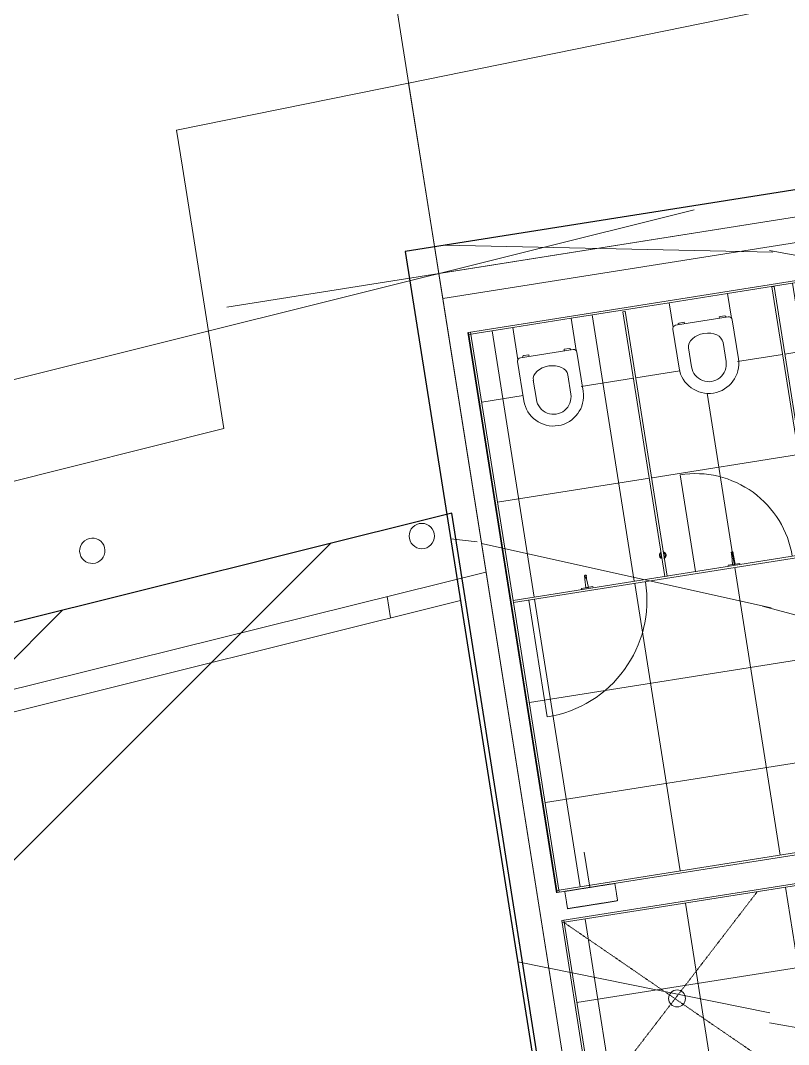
# Model space of a CAD drawing. Header units: millimetres. Extents: x 674 to 609626, y -20132 to 4061356.
# Drawn here: x 496209 to 500755, y 4033963 to 4040026 of the extents above; entities that cross this region are included whole.
import ezdxf

# ---------------------------------------------------------------- set-up
doc = ezdxf.new("R2010")
doc.units = ezdxf.units.MM
for name, pattern in [('Dash', [7, 5, -2]), ('Hidden', [6, 4, -2]), ('Hidden_2_', [4, 3, -1])]:
    doc.linetypes.add(name, pattern=pattern)
for name, color, linetype, lineweight in [('A-000-M_MASS', 13, 'Continuous', 25), ('A-000-MH_MASS', 13, 'Hidden_2_', 25), ('A-010-M_LINE', 90, 'Continuous', 18), ('A-230-H-FLOOR', 190, 'Continuous', 13), ('A-230-M_FLOOR', 192, 'Continuous', 13), ('A-700-M_FFE', 30, 'Continuous', 13), ('A-770-ME_FFE_SA', 91, 'Continuous', 13), ('A-770-MH_FFE_SA', 91, 'Dash', 13), ('C-953-M_PARKING', 70, 'Continuous', 13), ('M-520-M_DRAINAGE_FW', 2, 'Continuous', 13), ('Z-030-M_GRID', 191, 'Continuous', 13), ('Z-060-M_DETAIL', 92, 'Continuous', 25)]:
    doc.layers.add(name, color=color, linetype=linetype, lineweight=lineweight)
pattern_1 = [(279, (-2322359.1, 4031946.2), (592.613, 93.86), []), (9, (-2322359.1, 4031946.2), (-93.86, 592.613), [])]

# ---------------------------------------------------------------- blocks, each defined once
blk = doc.blocks.new('Downpipe - Straight - 01 - 150D-3252301-S0_021 - ROOF LOADING PLAN')
at = {"layer": 'M-520-M_DRAINAGE_FW', "lineweight": 5}
for start, end in [(0, 180), (360, 180), (180, 0), (180, 360)]:
    blk.add_arc((-39.8, 100), 75, start, end, dxfattribs=at)
blk = doc.blocks.new('Bollard_Typical - 150mm Diameter - BOL001 _fixed_-1895789-S0_021 - ROOF LOADING PLAN')
at = {"layer": 'C-953-M_PARKING', "lineweight": 5}
for start, end in [(360, 180), (180, 0)]:
    blk.add_arc((1.2, -75), 75, start, end, dxfattribs=at)
blk = doc.blocks.new('766350W_BK_File_Rfa_150568_ori_2017Feb24134528 - Liano-2533116-S0_021 - ROOF LOADING PLAN')
at = {"layer": 'M-520-M_DRAINAGE_FW', "lineweight": 5}
for p, q in [((-2379525.3, 3975624.2), (-2379856.1, 3975510.2)), ((-2379462, 3975440.5), (-2379525.3, 3975624.2)), ((-2379856.1, 3975510.2), (-2379792.9, 3975326.6)), ((-2379481.5, 3975444.2), (-2379779.8, 3975341.5)), ((-2379534.5, 3975436.1), (-2379506.1, 3975445.9)), ((-2379531.4, 3975427), (-2379534.5, 3975436.1)), ((-2379379.9, 3975210.4), (-2379456.1, 3975431.9)), ((-2379733, 3975367.7), (-2379761.4, 3975357.9)), ((-2379729.9, 3975358.7), (-2379733, 3975367.7)), ((-2379792.2, 3975316.2), (-2379715.9, 3975094.7)), ((-2379486.1, 3975290.2), (-2379448.8, 3975181.8)), ((-2379681.5, 3975223.3), (-2379644, 3975114.5))]:
    blk.add_line(p, q, dxfattribs=at)
for centre, radius, start, end in [((-2379502.9, 3975436.5), 9.93, 21.13089, 109), ((-2379475, 3975425.4), 19.9, 19, 109), ((-2379475, 3975425.4), 19.9, 19, 49.42434), ((-2379773.3, 3975322.6), 19.9, 109, 199), ((-2379773.3, 3975322.6), 19.9, 168.57566, 199), ((-2379758.2, 3975348.6), 9.93, 109, 196.86911), ((-2379547.9, 3975152.5), 177.7, 199, 19), ((-2379546.4, 3975148.1), 103.3, 198.99801, 19)]:
    blk.add_arc(centre, radius, start, end, dxfattribs=at)
blk.add_ellipse((-2379583.7, 3975256.6), major_axis=(97.6, 33.6), ratio=0.677893, start_param=0, end_param=3.137977, dxfattribs=at)
blk = doc.blocks.new('766100W_BK_File_Rfa_149477_ori_2017Feb14134504 - Liano-2527012-S0_021 - ROOF LOADING PLAN')
at = {"layer": 'M-520-M_DRAINAGE_FW', "lineweight": 5}
for p, q in [((-2381228.8, 3975037.6), (-2381559.7, 3974923.6)), ((-2381180.8, 3974898), (-2381228.8, 3975037.6)), ((-2381559.7, 3974923.6), (-2381511.6, 3974784)), ((-2381200.2, 3974901.7), (-2381498.6, 3974798.9)), ((-2381253.2, 3974893.5), (-2381224.9, 3974903.3)), ((-2381250.1, 3974884.5), (-2381253.2, 3974893.5)), ((-2381098.6, 3974667.8), (-2381174.9, 3974889.3)), ((-2381451.8, 3974825.2), (-2381480.2, 3974815.4)), ((-2381448.7, 3974816.1), (-2381451.8, 3974825.2)), ((-2381510.9, 3974773.6), (-2381434.7, 3974552.1)), ((-2381204.9, 3974747.7), (-2381167.5, 3974639.2)), ((-2381400.2, 3974680.7), (-2381362.8, 3974572))]:
    blk.add_line(p, q, dxfattribs=at)
for centre, radius, start, end in [((-2381221.6, 3974893.9), 9.93, 21.13089, 109), ((-2381193.7, 3974882.8), 19.9, 19, 109), ((-2381193.7, 3974882.8), 19.9, 19, 49.42434), ((-2381492.1, 3974780.1), 19.9, 109, 199), ((-2381492.1, 3974780.1), 19.9, 168.57566, 199), ((-2381477, 3974806), 9.93, 109, 196.86911), ((-2381266.7, 3974610), 177.7, 199, 19), ((-2381265.1, 3974605.6), 103.3, 198.99801, 19)]:
    blk.add_arc(centre, radius, start, end, dxfattribs=at)
blk.add_ellipse((-2381302.5, 3974714.1), major_axis=(97.6, 33.6), ratio=0.677893, start_param=0, end_param=3.137977, dxfattribs=at)
blk = doc.blocks.new('MTL_HEAVY-DUTY ROBE HOOK - B-2116 - MTL_HEAVY-DUTY ROBE HOOK - B-2116-V129-S0_021 - ROOF LOADING PLAN')
at = {"layer": 'A-700-M_FFE', "lineweight": 5}
for p, q in [((-34.7, -3.3), (-34.1, -10)), ((34.1, -10), (-34.1, -10)), ((34.1, -10), (-34.1, -10)), ((-8, -10), (-5.1, -62.1)), ((-8, -10), (8, -10)), ((-8, -10), (8, -10)), ((4.1, -10), (-4.1, -10)), ((4.1, -10), (-4.1, -10)), ((1, -10), (-1, -10)), ((-1, -10), (1, -10)), ((5.1, -62.1), (8, -10)), ((34.1, -10), (34.7, -3.3)), ((-5, -64.9), (-5, -67)), ((-5, -67), (-5, -69)), ((1, -67), (-1, -67)), ((1, -67), (-1, -67)), ((5, -67), (5, -64.9)), ((5, -69), (5, -67))]:
    blk.add_line(p, q, dxfattribs=at)
at = {"layer": 'A-700-M_FFE', "lineweight": 5, "flags": 128}
for points in [[(0, -73), (-5.2, -76), (-5.2, -82), (0, -85)], [(-5, -64.9), (-5, -62.9), (-5.1, -62.1)], [(-5, -79), (-5, -79), (-5, -78.9), (-5, -78.9), (-5, -78.8), (-5, -78.7), (-5, -78.6), (-5, -78.5), (-5, -78.4), (-5, -78.2), (-5, -78), (-5, -77.9), (-5, -77.7), (-5, -77.5), (-5, -77.3), (-5, -77), (-5, -76.8), (-5, -76.5), (-5, -76.2), (-5, -76), (-5, -75.7), (-5, -75.4), (-5, -75.1), (-5, -74.7), (-5, -74.4), (-5, -74.1), (-5, -73.7), (-5, -73.4), (-5, -73), (-5, -72.6), (-5, -72.2), (-5, -71.9), (-5, -71.5), (-5, -71.1), (-5, -70.7), (-5, -70.3), (-5, -69.9), (-5, -69.5), (-5, -69.1), (-5, -69)], [(0, -84), (-0.2, -84), (-0.4, -84), (-0.6, -84), (-0.8, -83.9), (-1, -83.9), (-1.2, -83.9), (-1.4, -83.8), (-1.6, -83.7), (-1.8, -83.7), (-1.9, -83.6), (-2.1, -83.5), (-2.3, -83.4), (-2.5, -83.3), (-2.7, -83.2), (-2.8, -83.1), (-3, -83), (-3.1, -82.9), (-3.3, -82.8), (-3.4, -82.6), (-3.6, -82.5), (-3.7, -82.3), (-3.9, -82.2), (-4, -82), (-4.1, -81.9), (-4.2, -81.7), (-4.3, -81.5), (-4.4, -81.4), (-4.5, -81.2), (-4.6, -81), (-4.7, -80.8), (-4.7, -80.6), (-4.8, -80.4), (-4.8, -80.2), (-4.9, -80), (-4.9, -79.8), (-5, -79.7), (-5, -79.5), (-5, -79.3), (-5, -79.1), (-5, -79)], [(0, -85), (5.2, -82), (5.2, -76), (0, -73)], [(5, -79), (5, -79.2), (5, -79.4), (5, -79.6), (4.9, -79.8), (4.9, -80), (4.9, -80.2), (4.8, -80.4), (4.7, -80.6), (4.7, -80.8), (4.6, -80.9), (4.5, -81.1), (4.4, -81.3), (4.3, -81.5), (4.2, -81.7), (4.1, -81.8), (4, -82), (3.9, -82.1), (3.8, -82.3), (3.6, -82.4), (3.5, -82.6), (3.3, -82.7), (3.2, -82.9), (3, -83), (2.9, -83.1), (2.7, -83.2), (2.5, -83.3), (2.4, -83.4), (2.2, -83.5), (2, -83.6), (1.8, -83.7), (1.6, -83.7), (1.4, -83.8), (1.2, -83.8), (1, -83.9), (0.8, -83.9), (0.7, -84), (0.5, -84), (0.3, -84), (0.1, -84), (0, -84)], [(5.1, -62.1), (5, -64.1), (5, -64.9)], [(5, -69), (5, -69.4), (5, -69.8), (5, -70.2), (5, -70.6), (5, -71), (5, -71.4), (5, -71.8), (5, -72.1), (5, -72.5), (5, -72.9), (5, -73.3), (5, -73.6), (5, -74), (5, -74.3), (5, -74.6), (5, -75), (5, -75.3), (5, -75.6), (5, -75.9), (5, -76.2), (5, -76.4), (5, -76.7), (5, -77), (5, -77.2), (5, -77.4), (5, -77.6), (5, -77.8), (5, -78), (5, -78.2), (5, -78.3), (5, -78.5), (5, -78.6), (5, -78.7), (5, -78.8), (5, -78.9), (5, -78.9), (5, -79), (5, -79), (5, -79)]]:
    blk.add_lwpolyline(points, dxfattribs=at)
at = {"layer": 'A-700-M_FFE', "lineweight": 5}
for start, end in [(90, 270), (270, 90)]:
    blk.add_arc((0, -79), 6, start, end, dxfattribs=at)
blk = doc.blocks.new('MTL_HEAVY-DUTY ROBE HOOK - B-2116 - MTL_HEAVY-DUTY ROBE HOOK - B-2116-V130-S0_021 - ROOF LOADING PLAN')
at = {"layer": 'A-700-M_FFE', "lineweight": 5}
for p, q in [((-34.7, -3.3), (-34.1, -10)), ((34.1, -10), (-34.1, -10)), ((34.1, -10), (-34.1, -10)), ((-8, -10), (-5.1, -62.1)), ((-8, -10), (8, -10)), ((-8, -10), (8, -10)), ((4.1, -10), (-4.1, -10)), ((4.1, -10), (-4.1, -10)), ((1, -10), (-1, -10)), ((-1, -10), (1, -10)), ((5.1, -62.1), (8, -10)), ((34.1, -10), (34.7, -3.3)), ((-5, -64.9), (-5, -67)), ((-5, -67), (-5, -69)), ((1, -67), (-1, -67)), ((1, -67), (-1, -67)), ((5, -67), (5, -64.9)), ((5, -69), (5, -67))]:
    blk.add_line(p, q, dxfattribs=at)
at = {"layer": 'A-700-M_FFE', "lineweight": 5, "flags": 128}
for points in [[(0, -73), (-5.2, -76), (-5.2, -82), (0, -85)], [(-5, -64.9), (-5, -62.9), (-5.1, -62.1)], [(-5, -79), (-5, -79), (-5, -78.9), (-5, -78.9), (-5, -78.8), (-5, -78.7), (-5, -78.6), (-5, -78.5), (-5, -78.4), (-5, -78.2), (-5, -78), (-5, -77.9), (-5, -77.7), (-5, -77.5), (-5, -77.3), (-5, -77), (-5, -76.8), (-5, -76.5), (-5, -76.2), (-5, -76), (-5, -75.7), (-5, -75.4), (-5, -75.1), (-5, -74.7), (-5, -74.4), (-5, -74.1), (-5, -73.7), (-5, -73.4), (-5, -73), (-5, -72.6), (-5, -72.2), (-5, -71.9), (-5, -71.5), (-5, -71.1), (-5, -70.7), (-5, -70.3), (-5, -69.9), (-5, -69.5), (-5, -69.1), (-5, -69)], [(0, -84), (-0.2, -84), (-0.4, -84), (-0.6, -84), (-0.8, -83.9), (-1, -83.9), (-1.2, -83.9), (-1.4, -83.8), (-1.6, -83.7), (-1.8, -83.7), (-1.9, -83.6), (-2.1, -83.5), (-2.3, -83.4), (-2.5, -83.3), (-2.7, -83.2), (-2.8, -83.1), (-3, -83), (-3.1, -82.9), (-3.3, -82.8), (-3.4, -82.6), (-3.6, -82.5), (-3.7, -82.3), (-3.9, -82.2), (-4, -82), (-4.1, -81.9), (-4.2, -81.7), (-4.3, -81.5), (-4.4, -81.4), (-4.5, -81.2), (-4.6, -81), (-4.7, -80.8), (-4.7, -80.6), (-4.8, -80.4), (-4.8, -80.2), (-4.9, -80), (-4.9, -79.8), (-5, -79.7), (-5, -79.5), (-5, -79.3), (-5, -79.1), (-5, -79)], [(0, -85), (5.2, -82), (5.2, -76), (0, -73)], [(5, -79), (5, -79.2), (5, -79.4), (5, -79.6), (4.9, -79.8), (4.9, -80), (4.9, -80.2), (4.8, -80.4), (4.7, -80.6), (4.7, -80.8), (4.6, -80.9), (4.5, -81.1), (4.4, -81.3), (4.3, -81.5), (4.2, -81.7), (4.1, -81.8), (4, -82), (3.9, -82.1), (3.8, -82.3), (3.6, -82.4), (3.5, -82.6), (3.3, -82.7), (3.2, -82.9), (3, -83), (2.9, -83.1), (2.7, -83.2), (2.5, -83.3), (2.4, -83.4), (2.2, -83.5), (2, -83.6), (1.8, -83.7), (1.6, -83.7), (1.4, -83.8), (1.2, -83.8), (1, -83.9), (0.8, -83.9), (0.7, -84), (0.5, -84), (0.3, -84), (0.1, -84), (0, -84)], [(5.1, -62.1), (5, -64.1), (5, -64.9)], [(5, -69), (5, -69.4), (5, -69.8), (5, -70.2), (5, -70.6), (5, -71), (5, -71.4), (5, -71.8), (5, -72.1), (5, -72.5), (5, -72.9), (5, -73.3), (5, -73.6), (5, -74), (5, -74.3), (5, -74.6), (5, -75), (5, -75.3), (5, -75.6), (5, -75.9), (5, -76.2), (5, -76.4), (5, -76.7), (5, -77), (5, -77.2), (5, -77.4), (5, -77.6), (5, -77.8), (5, -78), (5, -78.2), (5, -78.3), (5, -78.5), (5, -78.6), (5, -78.7), (5, -78.8), (5, -78.9), (5, -78.9), (5, -79), (5, -79), (5, -79)]]:
    blk.add_lwpolyline(points, dxfattribs=at)
at = {"layer": 'A-700-M_FFE', "lineweight": 5}
for start, end in [(90, 270), (270, 90)]:
    blk.add_arc((0, -79), 6, start, end, dxfattribs=at)
blk = doc.blocks.new('WALL_FINISH - M-TIL2 Wall Tile-2934546-S0_021 - ROOF LOADING PLAN')
at = {"layer": 'A-000-M_MASS', "lineweight": 5}
for p, q in [((3082, 0), (0, 0)), ((0, 0), (0, -12)), ((3082, -12), (3082, 0)), ((0, -12), (3082, -12))]:
    blk.add_line(p, q, dxfattribs=at)
blk = doc.blocks.new('WALL_FINISH - M-TIL2 Wall Tile-V135-S0_021 - ROOF LOADING PLAN')
at = {"layer": 'A-000-M_MASS', "lineweight": 5}
for p, q in [((3048, 0), (0, 0)), ((0, 0), (0, -12)), ((3048, -12), (3048, 0)), ((0, -12), (2339.8, -12)), ((2383.4, -12), (2421.2, -12)), ((2750.8, -12), (2788.6, -12)), ((2832.2, -12), (3048, -12))]:
    blk.add_line(p, q, dxfattribs=at)
blk = doc.blocks.new('ASSEMBLY - Disabled Shower - Disabled Shower-3176797-S0_021 - ROOF LOADING PLAN')
at = {"layer": 'A-000-MH_MASS', "linetype": 'Hidden', "lineweight": 5}
for p, q in [((-1160, 0), (0, 1100)), ((-1160, 1100), (0.1, 0))]:
    blk.add_line(p, q, dxfattribs=at)
blk = doc.blocks.new('WALL_FINISH - M-TIL2 Wall Tile-2939095-S0_021 - ROOF LOADING PLAN')
at = {"layer": 'A-000-M_MASS', "lineweight": 5}
for p, q in [((2745.5, 0), (0, 0)), ((0, 0), (0, -12)), ((2745.5, -12), (2745.5, 0)), ((0, -12), (262.5, -12)), ((612.5, -12), (1200.3, -12)), ((1550.2, -12), (2745.5, -12))]:
    blk.add_line(p, q, dxfattribs=at)
blk = doc.blocks.new('WALL_FINISH - M-TIL2 Wall Tile-2939107-S0_021 - ROOF LOADING PLAN')
at = {"layer": 'A-000-M_MASS', "lineweight": 5}
for p, q in [((2683, 0), (0, 0)), ((3048, 0), (3023, 0)), ((3048, -12), (3048, 0)), ((0, 0), (0, -12)), ((0, -12), (3048, -12))]:
    blk.add_line(p, q, dxfattribs=at)
blk = doc.blocks.new('WALL_FINISH - M-TIL2 Wall Tile-2726933-S0_021 - ROOF LOADING PLAN')
at = {"layer": 'A-000-M_MASS', "lineweight": 5}
for p, q in [((3358, 0), (0, 0)), ((0, 0), (0, -12)), ((3358, -12), (3358, 0)), ((0, -12), (1736.3, -12)), ((1749.3, -12), (3358, -12))]:
    blk.add_line(p, q, dxfattribs=at)
blk = doc.blocks.new('MixerTap_Wall_GalvinEngineering_CliniMix_LeadSafe - TMV 1000 _201_70_01_09_-2774958-S0_021 - ROOF LOADING PLAN')
at = {"layer": 'A-770-ME_FFE_SA', "lineweight": 5}
for p, q in [((170.4, -17.5), (-169.6, -17.5)), ((-169.6, -17.5), (-169.6, -18.5)), ((-169.6, -18.5), (170.4, -18.5)), ((170.4, -18.5), (170.4, -17.5))]:
    blk.add_line(p, q, dxfattribs=at)
at = {"layer": 'A-770-MH_FFE_SA', "linetype": 'Hidden', "lineweight": 5}
for p, q in [((-149.6, 86.5), (-149.6, -17.5)), ((150.4, 86.5), (-149.6, 86.5)), ((150.4, -17.5), (150.4, 86.5)), ((-149.6, -17.5), (150.4, -17.5))]:
    blk.add_line(p, q, dxfattribs=at)
at = {"layer": 'M-520-M_DRAINAGE_FW', "lineweight": 5}
blk.add_line((0.4, -18.5), (0.4, -228.5), dxfattribs=at)
blk = doc.blocks.new('Toilet Partition_3 cubicles with ambulant - Toilet Partition_3 cubicles with ambulant-3225862-S0_021 - ROOF LOADING PLAN')
at = {"layer": 'A-700-M_FFE', "lineweight": 5}
for p, q in [((1718.4, -0.1), (1718.4, 699.9)), ((-900, 0), (-900, -13)), ((1810, -0.1), (-900, 0)), ((-900, -13), (1810, -13.1)), ((-756.5, -13.2), (-176.5, -13.2)), ((-176.6, -13.2), (-176.6, -593.2)), ((-6.5, -13), (-6.6, -1606.5)), ((6.5, -13), (-6.5, -13)), ((6.4, -1606.5), (6.5, -13)), ((717, -13), (717, -593)), ((887, -13), (886.9, -1600)), ((900, -13), (887, -13)), ((899.9, -1600), (900, -13)), ((1810, -13.1), (1810, -0.1)), ((-6.6, -1606.5), (6.4, -1606.5)), ((886.9, -1600), (899.9, -1600))]:
    blk.add_line(p, q, dxfattribs=at)
for centre, radius, start, end in [((1718.4, -0.1), 700, 89.99786, 179.99755), ((-176.6, -13.2), 580, 179.99786, 269.99826), ((717, -13), 580, 179.99786, 269.99826), ((0.5, -135.9), 20, 115.99786, 160.99786), ((0.5, -135.9), 20, 130.99786, 160.99786), ((0.5, -135.9), 20, 340.99786, 70.99786), ((0.5, -135.9), 20, 40.99786, 70.99786), ((892.9, -138.8), 20, 100.99786, 160.99786), ((892.9, -138.8), 20, 340.99786, 70.99786), ((0.5, -135.9), 20, 160.99786, 250.99786), ((0.5, -135.9), 20, 160.99786, 205.99786), ((0.5, -135.9), 20, 220.99786, 250.99786), ((0.5, -135.9), 15, 160.99786, 235.99786), ((0.5, -135.9), 15, 175.99786, 235.99786), ((0.5, -135.9), 15, 115.99786, 160.99786), ((0.5, -135.9), 10, 190.99786, 220.99786), ((0.5, -135.9), 10, 190.99786, 220.99786), ((0.5, -135.9), 20, 280.99786, 340.99786), ((0.5, -135.9), 15, 340.99786, 70.99786), ((0.5, -135.9), 15, 55.99786, 70.99786), ((0.5, -135.9), 15, 295.99786, 340.99786), ((0.5, -135.9), 15, 295.99786, 340.99786), ((0.5, -135.9), 15, 340.99786, 40.99786), ((0.5, -135.9), 20, 340.99786, 355.99786), ((892.9, -138.8), 20, 160.99786, 250.99786), ((892.9, -138.8), 20, 130.99786, 160.99786), ((892.9, -138.8), 20, 205.99786, 250.99786), ((892.9, -138.8), 15, 160.99786, 250.99786), ((892.9, -138.8), 15, 160.99786, 190.99786), ((892.9, -138.8), 15, 115.99786, 160.99786), ((892.9, -138.8), 15, 145.99786, 160.99786), ((892.9, -138.8), 15, 295.99786, 340.99786), ((892.9, -138.8), 15, 340.99786, 55.99786), ((892.9, -138.8), 15, 25.99786, 55.99786), ((892.9, -138.8), 20, 295.99786, 340.99786), ((892.9, -138.8), 20, 10.99786, 55.99786), ((892.9, -138.8), 15, 340.99786, 355.99786)]:
    blk.add_arc(centre, radius, start, end, dxfattribs=at)
blk = doc.blocks.new('25021-APA-ZZ-ZZ-M3-AR-000001_V3_rvt-2-S0_021 - ROOF LOADING PLAN')
at = {"layer": 'A-230-H-FLOOR', "lineweight": 5}
h = blk.add_hatch(dxfattribs=at)
h.set_pattern_fill('FP_37', color=256, style=0, pattern_type=2)
h.set_pattern_definition(pattern_1)
h.paths.add_polyline_path([(-2322376.4, 4035932.2), (-2322378.2, 4035944), (-2322259.7, 4035962.8), (-2322257.8, 4035950.9), (-2322282.5, 4035947)])
h.paths.add_polyline_path([(-2321952.8, 4034024.9), (-2320914.3, 4034193.4), (-2320915.6, 4034205.3), (-2320434.5, 4034283.5), (-2320741, 4036218.5), (-2320753.9, 4036216.4), (-2320822.4, 4036649), (-2320809.5, 4036651.1), (-2320840.7, 4036829.4), (-2321332.2, 4036754.4), (-2321660.2, 4038825.8), (-2322974.1, 4038615.7), (-2322722, 4037024.5), (-2322733.9, 4037022.6), (-2322733.9, 4037010.4), (-2322850.5, 4036992), (-2322854.3, 4037003.5), (-2322864.2, 4037001.9), (-2323118.5, 4038594.8), (-2324285.3, 4038410), (-2324221.3, 4037971.8), (-2324230.9, 4037931.8), (-2324257.9, 4037885.8), (-2324294.2, 4037851.7), (-2324336.5, 4037829.5), (-2324369, 4037819.9), (-2324415.4, 4037818.7), (-2324460.5, 4037829.5), (-2324501.2, 4037851.7), (-2324539.4, 4037891), (-2324559.1, 4037923.2), (-2324572.3, 4037967.6), (-2324630.9, 4038355.2), (-2325211.5, 4038263.3), (-2325140.2, 4037779.1), (-2325154.5, 4037730.5), (-2325183.8, 4037685.7), (-2325213.1, 4037659), (-2325255.4, 4037636.8), (-2325287.9, 4037627.2), (-2325334.3, 4037626), (-2325379.4, 4037636.8), (-2325420.1, 4037659), (-2325453.8, 4037690.9), (-2325478, 4037730.5), (-2325491.2, 4037774.9), (-2325557.1, 4038208.5), (-2325804.3, 4038167.4), (-2325281.1, 4034876.7), (-2322296.5, 4035351.3), (-2322388.2, 4035930.3), (-2322376.4, 4035932.2), (-2322282.5, 4035339.5), (-2322164, 4035358.3), (-2322257.8, 4035950.9), (-2322246, 4035952.8), (-2321941.1, 4034043), (-2321903.4, 4034045.8), (-2321902.1, 4034033.9), (-2321952.9, 4034025.9)])
h.paths.add_polyline_path([(-2325297.9, 4034861.9), (-2325293, 4034862.6), (-2325298, 4034862.6)])
h.paths.add_polyline_path([(-2325552.7, 4036579.4), (-2325554.7, 4036592.3), (-2324656, 4036734.6), (-2324676.5, 4036845), (-2324687.5, 4036861.7), (-2324679, 4036879.9), (-2324904.3, 4038302.1), (-2324891.4, 4038304.1), (-2324659.3, 4036872.8), (-2324648.7, 4036861.7), (-2324659.6, 4036840.3), (-2324643.2, 4036736.7), (-2323773.5, 4036874.4), (-2323790.1, 4036979.2), (-2323803.1, 4036985.3), (-2323802.5, 4037006.4), (-2323796, 4037016.6), (-2324022.8, 4038448.3), (-2324009.9, 4038450.3), (-2323780.9, 4037013.1), (-2323770.4, 4037008.2), (-2323770.4, 4036937.8), (-2323760.7, 4036876.4), (-2322878.2, 4037016.2), (-2322876.1, 4037003.4), (-2325552.7, 4036579.4)])
h.paths.add_polyline_path([(-2325124.5, 4036720), (-2325118.6, 4036716.1), (-2325123.4, 4036716.1)])
h.paths.add_polyline_path([(-2324255.3, 4036857.7), (-2324249.5, 4036854), (-2324254.3, 4036854)])
h.paths.add_polyline_path([(-2320840.7, 4036847.6), (-2320840.7, 4036847.6), (-2320894.5, 4037187.8)])
h.paths.add_polyline_path([(-2322854.3, 4037015.7), (-2322735.7, 4037034.4), (-2322988.1, 4038615.4), (-2323104.7, 4038597), (-2322855.4, 4037022.6)])
h = blk.add_hatch(dxfattribs=at)
h.set_pattern_fill('FP_37', color=256, style=0, pattern_type=2)
h.set_pattern_definition(pattern_1)
h.paths.add_polyline_path([(-2324772, 4031573.6), (-2321761.5, 4032050.5), (-2321774.1, 4032129.5), (-2324784.5, 4031652.7), (-2324772.7, 4031577.8)])
h.paths.add_polyline_path([(-2322491.9, 4034841.3), (-2322487.7, 4034811.7), (-2322489.9, 4034810.5), (-2322491.4, 4034833.1)])
h.paths.add_polyline_path([(-2324774.6, 4031666.4), (-2321788.1, 4032141.3), (-2322268.1, 4035159.5), (-2322467.4, 4035127.9), (-2322472.9, 4035104.7), (-2322461.9, 4035001.5), (-2322487.2, 4034940), (-2322499.6, 4034898.2), (-2322491.4, 4034809.9), (-2322449.1, 4034554), (-2322455.5, 4034462.7), (-2322458.8, 4034442), (-2322476.2, 4034388.4), (-2322501, 4034350.2), (-2322528.5, 4034325.9), (-2322562.1, 4034309.2), (-2322586, 4034302.2), (-2322622.3, 4034301.2), (-2322657.7, 4034309.2), (-2322690, 4034325.9), (-2322717, 4034350.2), (-2322750.1, 4034395.9), (-2322775.7, 4034446.1), (-2322793.9, 4034499.4), (-2322812.8, 4034610), (-2322848.8, 4034828.6), (-2322858.4, 4034855.2), (-2322905.3, 4034910.2), (-2322926.1, 4034941.7), (-2322930.3, 4034959.5), (-2322942.2, 4035034.5), (-2322953.9, 4035050.9), (-2325252.7, 4034684.9), (-2324786.4, 4031741.2)])
h.paths.add_polyline_path([(-2324361.7, 4031747.5), (-2324375.7, 4031868.7), (-2324345.7, 4031870.6), (-2324332.2, 4031752.2), (-2324360.4, 4031747.7)])
h.paths.add_polyline_path([(-2323770, 4031831.6), (-2323772.1, 4031844.4), (-2323339.5, 4031912.9), (-2323337.4, 4031900.1), (-2323572.3, 4031862.9)])
h.paths.add_polyline_path([(-2324396, 4031878.1), (-2324418.5, 4032038.7), (-2324359.6, 4032044.6), (-2324344.7, 4031913.2), (-2324360.4, 4031899.8), (-2324380.7, 4031899.7), (-2324396.4, 4031905.3), (-2324393.1, 4031878.6)])
h.paths.add_polyline_path([(-2324584.2, 4034185.8), (-2324609.2, 4034192.5), (-2324627.5, 4034210.8), (-2324634.2, 4034235.8), (-2324627.5, 4034260.8), (-2324609.2, 4034279.1), (-2324584.2, 4034285.8), (-2324559.2, 4034279.1), (-2324540.9, 4034260.8), (-2324534.2, 4034235.8), (-2324540.9, 4034210.8), (-2324559.2, 4034192.5), (-2324571.2, 4034187.5)])
h.paths.add_polyline_path([(-2322841.9, 4034757.4), (-2322850.3, 4034768), (-2322846, 4034784.5), (-2322842, 4034758.5)])
h.paths.add_polyline_path([(-2322834.3, 4034755.9), (-2322841.9, 4034757.4), (-2322841.9, 4034785.2)])
h.paths.add_polyline_path([(-2322483.3, 4034814.2), (-2322483.3, 4034834.4), (-2322475.9, 4034823)])
h.paths.add_polyline_path([(-2322850.3, 4034886.9), (-2322873.4, 4035063.6), (-2322910.8, 4035057.7), (-2322915.1, 4035027.6), (-2322896.5, 4034940), (-2322852.3, 4034889.1)])
h.paths.add_polyline_path([(-2322515.2, 4034940), (-2322485.8, 4035016.4), (-2322495.2, 4035081.7), (-2322506.3, 4035115.2), (-2322510.5, 4035121.1), (-2322547.9, 4035115.2), (-2322521.7, 4034975.3)])
at = {"layer": 'A-230-M_FLOOR', "lineweight": 5}
for p, q in [((-2326173.7, 4039656), (-2315834.2, 4041759.6)), ((-2314632.6, 4040327.6), (-2325995, 4038527.9)), ((-2315714.4, 4040004.5), (-2325971.5, 4038379.8)), ((-2327546.9, 4039376.6), (-2326173.7, 4039656)), ((-2326173.7, 4039656), (-2325971.5, 4038379.8)), ((-2325995, 4038527.9), (-2326173.7, 4039656)), ((-2327512.2, 4039157.9), (-2327546.9, 4039376.6)), ((-2327443, 4038721), (-2327512.2, 4039157.9)), ((-2327267, 4037609.6), (-2327443, 4038721)), ((-2325971.5, 4038379.8), (-2319760.9, 3999168.6)), ((-2325823.2, 4038178.5), (-2325297.9, 4034861.9)), ((-2329817, 4036972.4), (-2327267, 4037609.6)), ((-2325715.1, 4036760.6), (-2331099.2, 4035423.3)), ((-2325865.5, 4036591.9), (-2331077.1, 4035293)), ((-2326299.6, 4036615.4), (-2326279.5, 4036488.7)), ((-2319915.2, 3998992.3), (-2325865.5, 4036591.9))]:
    blk.add_line(p, q, dxfattribs=at)
for start, end in [(0, 180), (180, 0)]:
    blk.add_arc((-2324584.2, 4034235.8), 50, start, end, dxfattribs=at)
at = {"layer": 'A-000-M_MASS', "color": 253, "lineweight": 5}
for name, p, rotation in [('WALL_FINISH - M-TIL2 Wall Tile-2939095-S0_021 - ROOF LOADING PLAN', (-2325818.3, 4038179.3), 9.000328388081671), ('WALL_FINISH - M-TIL2 Wall Tile-2726933-S0_021 - ROOF LOADING PLAN', (-2325293, 4034862.6), 99.00032838808734), ('WALL_FINISH - M-TIL2 Wall Tile-2939107-S0_021 - ROOF LOADING PLAN', (-2322282.5, 4035339.5), 189.0003283880826), ('WALL_FINISH - M-TIL2 Wall Tile-V135-S0_021 - ROOF LOADING PLAN', (-2325266.7, 4034696.7), 9.000328388086187), ('ASSEMBLY - Disabled Shower - Disabled Shower-3176797-S0_021 - ROOF LOADING PLAN', (-2325254.9, 4034686.4), 189.0003283880413), ('WALL_FINISH - M-TIL2 Wall Tile-2934546-S0_021 - ROOF LOADING PLAN', (-2324784.5, 4031652.7), 99.00032838808048)]:
    blk.add_blockref(name, p, dxfattribs=dict(at, rotation=rotation))
at = {"layer": 'A-700-M_FFE', "color": 253, "lineweight": 5}
for name, p, rotation in [('Toilet Partition_3 cubicles with ambulant - Toilet Partition_3 cubicles with ambulant-3225862-S0_021 - ROOF LOADING PLAN', (-2323765, 4036862.6), 189.0024845748491), ('MTL_HEAVY-DUTY ROBE HOOK - B-2116 - MTL_HEAVY-DUTY ROBE HOOK - B-2116-V129-S0_021 - ROOF LOADING PLAN', (-2324245.6, 4036796.3), 189.0003283881941), ('MTL_HEAVY-DUTY ROBE HOOK - B-2116 - MTL_HEAVY-DUTY ROBE HOOK - B-2116-V130-S0_021 - ROOF LOADING PLAN', (-2325114.7, 4036658.6), 189.0019561534003)]:
    blk.add_blockref(name, p, dxfattribs=dict(at, rotation=rotation))
at = {"layer": 'C-953-M_PARKING', "color": 253, "lineweight": 5, "rotation": 14.44475166216758}
blk.add_blockref('Bollard_Typical - 150mm Diameter - BOL001 _fixed_-1895789-S0_021 - ROOF LOADING PLAN', (-2328065.5, 4036958.7), dxfattribs=at)
at = {"layer": 'M-520-M_DRAINAGE_FW', "color": 253, "lineweight": 5}
for name, p, rotation in [('766100W_BK_File_Rfa_149477_ori_2017Feb14134504 - Liano-2527012-S0_021 - ROOF LOADING PLAN', (-669465.9, -289724.4), 350.000328388266), ('766350W_BK_File_Rfa_150568_ori_2017Feb24134528 - Liano-2533116-S0_021 - ROOF LOADING PLAN', (-672171.7, -290153), 350.000328388266), ('MixerTap_Wall_GalvinEngineering_CliniMix_LeadSafe - TMV 1000 _201_70_01_09_-2774958-S0_021 - ROOF LOADING PLAN', (-2325097.3, 4034875.9), 189.0003283880937)]:
    blk.add_blockref(name, p, dxfattribs=dict(at, rotation=rotation))
blk.add_blockref('Downpipe - Straight - 01 - 150D-3252301-S0_021 - ROOF LOADING PLAN', (-2326055.3, 4036873.6), dxfattribs=at)

msp = doc.modelspace()

# ---------------------------------------------------------------- hatches: boundary and pattern name
at = {"layer": 'Z-060-M_DETAIL', "lineweight": 18}
h = msp.add_hatch(dxfattribs=at)
h.set_pattern_fill('FP_47', color=212, style=0, pattern_type=2)
h.set_pattern_definition([(0, (2838205, 14859), (0, 19050), [3810, -15240]), (8.973, (2838395.3, 4572), (114299.86763, 19050.75234), [3664.344, -362769.7]), (5.71, (2838204.8, 5715), (171450.1697, 19048.22754), [3829.01, -187621.09]), (344.578, (2838204.8, 11430), (209550.09048, -57149.39309), [5730.85, -567354.28]), (353.66, (2838585.8, 17716.5), (19050.0059, 0.0726), [3450.11, -169054.96]), (345.069, (2839157.3, 6858), (76200.1328, -19049.43674), [2957.36, -292778.155]), (348.69, (2832489.8, 17907), (19050.0055, -0.026), [7770.914, -89365.4]), (5.71, (2838395.3, 2857.5), (171450.1697, 19048.22754), [1914.506, -189535.594]), (0, (2838205, 10858), (0, 19050), [1905, -17145]), (0, (2834395, 13144), (0, 19050), [5715, -13335]), (11.31, (2838204.8, 16002), (76199.9625, 19050.0844), [1942.72, -95193.59]), (2.726, (2836299.8, 8953.5), (381000.10497, 19047.92896), [4005.034, -396498.28]), (352.405, (2837252.3, 8382), (152399.864, -19050.9437), [2882.78, -285395.994]), (0, (2836300, 1143), (0, 19050), [3810, -15240]), (358.831, (2834394.8, 190.5), (19050.003886, 0.04767), [9336.44, -924307.905]), (0, (2834395, 14478), (0, 19050), [1905, -17145]), (0, (2836300, 16002), (0, 19050), [1905, -17145]), (0, (2827727, 17716), (0, 19050), [2857.5, -16192.5]), (350.538, (2832870.8, 18669), (19050.0018, 0.1071), [5793.83, -110082.79]), (0, (2826775, 18669), (0, 19050), [3810, -15240]), (0, (2824680, 1524), (0, 19050), [2095.5, -16954.5]), (0, (2834395, 2476), (0, 19050), [1905, -17145]), (0, (2824680, 3048), (0, 19050), [4000.5, -15049.5]), (5.44, (2834394.8, 4191), (190500.09392, 19048.9029), [4018.6, -397841.57]), (0, (2834585, 5715), (0, 19050), [3619.5, -15430.5]), (0, (2824680, 6096), (0, 19050), [2095.5, -16954.5]), (358.831, (2826965.3, 9144), (19050.003886, 0.04767), [9336.44, -924307.905]), (0, (2828680, 10858), (0, 19050), [1905, -17145]), (0, (2826775, 11430), (0, 19050), [1905, -17145]), (0, (2834395, 11430), (0, 19050), [3810, -15240]), (0, (2830585, 11811), (0, 19050), [1905, -17145]), (0, (2826775, 14097), (0, 19050), [3810, -15240]), (19.654, (2831918.3, 6096), (209549.7387, 76200.6277), [2831.99, -280366.584]), (11.31, (2828679.8, 11430), (76199.9625, 19050.0844), [1942.72, -95193.59]), (11.31, (2836299.8, 10477.5), (76199.9625, 19050.0844), [1942.72, -95193.59]), (5.71, (2830584.8, 17716.5), (171450.1697, 19048.22754), [1914.506, -189535.594]), (349.695, (2824679.3, 19050), (114299.93284, -19050.29807), [2129.85, -210855.59]), (348.69, (2826774.8, 1524), (19050.0055, -0.026), [1942.72, -95193.59]), (90, (2828680, 1143), (-19050, 1e-12), [25.146, -19024.854]), (346.608, (2824679.3, 11811), (323850.53616, -76197.15888), [4112.324, -407120.484]), (11.31, (2836299.8, 14478), (76199.9625, 19050.0844), [1942.72, -95193.59]), (10.305, (2836299.8, 2476.5), (95249.9298, 19050.25704), [2129.85, -210855.59]), (348.69, (2830584.8, 10858.5), (19050.0055, -0.026), [1942.72, -95193.59]), (348.69, (2832489.8, 11811), (19050.0055, -0.026), [1942.72, -95193.59]), (341.565, (2824679, 9906), (19049.996, -0.011), [2409.654, -57831.72]), (345.964, (2826775, 16383), (19049.9924, 0.0904), [7854.525, -70690.626]), (343.301, (2830584.8, 17716.5), (133350.13224, -38099.4153), [5966.63, -192921.16]), (0, (2830585, 18669), (0, 19050), [2286, -16764]), (345.964, (2828680, 3048), (19049.9924, 0.0904), [7854.525, -70690.626]), (345.964, (2826775, 4381.5), (19049.9924, 0.0904), [7854.525, -70690.626]), (345.964, (2826775, 6096), (19049.9924, 0.0904), [7854.525, -70690.626]), (349.695, (2824679.3, 14478), (114299.93284, -19050.29807), [2129.85, -210855.59]), (345.964, (2830585, 14097), (19049.9924, 0.0904), [3927.25, -74617.9]), (349.695, (2824679.3, 8382), (114299.93284, -19050.29807), [2129.85, -210855.59]), (357.614, (2834585.3, 7048.5), (19049.99934, -0.00945), [4575.96, -453020.716]), (349.695, (2832489.8, 10477.5), (114299.93284, -19050.29807), [2129.85, -210855.59]), (12.529, (2834585.3, 10096.5), (76199.9427, 19050.2525), [1756.315, -173876]), (349.563, (2824679.3, 7429.5), (209550.25959, -38098.257795), [7360.806, -728718.79]), (351.87, (2831918.3, 6096), (19049.9893, 0.0287), [2694.07, -132009.756]), (4.764, (2826774.8, 8001), (209549.86567, 19051.29977), [4587.85, -224804.516]), (0, (2831347, 8382), (0, 19050), [5905.5, -13144.5]), (344.745, (2824679.3, 16954.5), (76200.0281, -19049.8354), [2172.04, -215031.37]), (350.538, (2828679.8, 1143), (19050.0018, 0.1071), [5793.83, -110082.79]), (340.017, (2824679.3, 5143.5), (57150.0309, -19049.88714), [2229.745, -220744.77]), (0, (2840110, 16383), (0, 19050), [952.5, -18097.5]), (0, (2840110, 8001), (0, 19050), [1905, -17145]), (11.31, (2840109.8, 1143), (76199.9625, 19050.0844), [1942.72, -95193.59]), (0, (2840300, 3048), (0, 19050), [3429, -15621]), (343.301, (2840109.8, 13144.5), (133350.13224, -38099.4153), [1988.88, -196898.914]), (348.021, (2840300.3, 9144), (361950.39209, -76219.01641), [3505.33, -639139.77]), (90, (2840110, 1143), (-19050, 1e-12), [25.146, -19024.854]), (0, (2842015, 1524), (0, 19050), [1714.5, -17335.5]), (0, (2842015, 5144), (0, 19050), [1714.5, -17335.5]), (0, (2842015, 6096), (0, 19050), [1714.5, -17335.5]), (336.038, (2842014.8, 12573), (133350.4, -57148.8147), [1876.215, -185744.396]), (348.516, (2842014.8, 14859), (95249.899667, -19053.459981), [1749.514, -1242355.75]), (341.565, (2842015, 8001), (19049.996, -0.011), [1807.235, -58434.12]), (347.471, (2842014.8, 17335.5), (95249.9393, -19050.3251), [1756.315, -173876])])
h.paths.add_polyline_path([(504785, 3998892.7), (594725.2, 4013074.5), (592549.4, 4033144.3), (588465.1, 4052910.3), (498486.5, 4038658.6), (504212.7, 4002505.8)])
h = msp.add_hatch(dxfattribs=at)
h.set_pattern_fill('FP_46', color=171, style=0, pattern_type=2)
h.set_pattern_definition([(45, (2824679.3, 0), (-3367.596, 3367.596), []), (45, (2825870, 0), (0, 6735.192), []), (45, (2823488.7, 0), (0, 6735.192), [])])
h.paths.add_polyline_path([(521463.5, 3967087.2), (526641.8, 3967087.2), (519221, 3993545.4), (507838.3, 3995964.9), (506690.8, 3999297.5), (504771.9, 3998993.5), (498761.8, 4037108.9), (471346.8, 4030276.5), (477409.9, 4012393.8), (477108.2, 4012291.6), (470444.5, 4031643.9), (413821.6, 4012146.7), (429337.1, 3967087.2), (517392.2, 3967087.2)])

# ---------------------------------------------------------------- linework, layer by layer
at = {"layer": 'A-010-M_LINE', "lineweight": 25}
for p, q in [((588465.1, 4052910.3), (498486.5, 4038658.6)), ((498486.5, 4038658.6), (504785, 3998892.7)), ((498761.8, 4037108.9), (471346.8, 4030276.5)), ((504771.9, 3998993.5), (498761.8, 4037108.9))]:
    msp.add_line(p, q, dxfattribs=at)
at = {"layer": 'Z-030-M_GRID'}
for p, q in [((497430.5, 4038329.4), (600721.1, 4054689.6)), ((514008.4, 3941779.1), (497771.7, 4044289.5)), ((470630.2, 4031536.2), (500196, 4038904.3))]:
    msp.add_line(p, q, dxfattribs=at)

# ---------------------------------------------------------------- block references
at = {"lineweight": 5}
msp.add_blockref('25021-APA-ZZ-ZZ-M3-AR-000001_V3_rvt-2-S0_021 - ROOF LOADING PLAN', (2824679.3, 0), dxfattribs=at)

doc.saveas('drawing.dxf')
